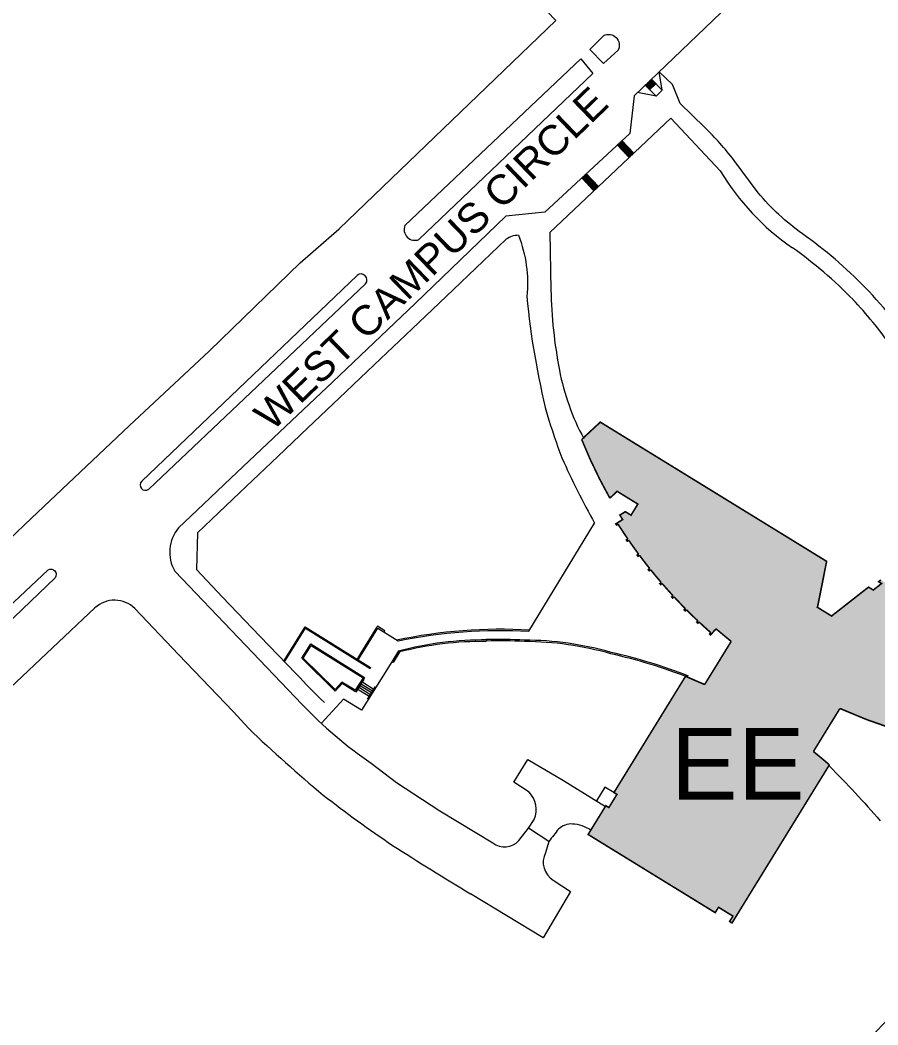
# Model space of a CAD drawing. Header units: feet. Extents: x 6763715 to 6770513, y 1886699 to 1891873.
# Drawn here: x 6764640.9 to 6765047.1, y 1890187.2 to 1890663.3 of the extents above; entities that cross this region are included whole.
import ezdxf

# ---------------------------------------------------------------- set-up
doc = ezdxf.new("R2010")
doc.units = ezdxf.units.FT
doc.header["$LTSCALE"] = 48
doc.header["$MEASUREMENT"] = 0
doc.linetypes.add('PHANTOM2', pattern=[1.25, 0.625, -0.125, 0.125, -0.125, 0.125, -0.125])
doc.layers.add('C-BLDG', color=7, linetype='Continuous')
doc.layers.add('C-ROAD-IDEN', color=7, linetype='Continuous')
for name, color, linetype, lineweight in [('C-BLDG-HTCH', 253, 'Continuous', 0), ('C-BLDG-IDEN', 7, 'Continuous', 50), ('C-PROP', 7, 'PHANTOM2', 0), ('C-ROAD', 5, 'Continuous', 0), ('L-SITE-WALK', 6, 'Continuous', 0)]:
    doc.layers.add(name, color=color, linetype=linetype, lineweight=lineweight)
doc.styles.add('Campus_Base_Map_NEW$0$STANDARD', font='arial.ttf', dxfattribs={"height": 3.8})
doc.styles.get("Standard").update_dxf_attribs({"font": 'arial.ttf'})
pattern_1 = [(0, (-8.731149137020111e-11, 0), (-1.387778780781446e-17, 0.2706329387499999), [0.1562499999999999, -0.3124999999999999]), (120, (-8.731149137020111e-11, 0), (-0.2343750000583379, -0.1353164693749999), [0.1562499999999993, -0.3124999999999986]), (59.99999999999999, (0.1562499999126885, 0), (-0.2343750000583379, 0.1353164693749999), [0.1562500000000001, -0.3125000000000001])]

msp = doc.modelspace()

# ---------------------------------------------------------------- hatches: boundary and pattern name
at = {"layer": 'C-BLDG-HTCH'}
h = msp.add_hatch(color=256, dxfattribs=at)
edge = h.paths.add_edge_path()
edge.add_line((6764915.59656479, 1890472.790487451), (6765022.786662695, 1890406.814774727))
edge.add_line((6765022.786662695, 1890406.814774727), (6765018.47820154, 1890385.240782909))
edge.add_line((6765018.478201542, 1890385.240782908), (6765018.37218006, 1890385.068530834))
edge.add_line((6765018.372180058, 1890385.068530835), (6765025.185683234, 1890380.874806443))
edge.add_line((6765025.185683234, 1890380.874806441), (6765025.29230248, 1890381.046690593))
edge.add_line((6765025.292302482, 1890381.046690593), (6765042.612231117, 1890394.612098993))
edge.add_line((6765042.612231117, 1890394.612098993), (6765044.864772536, 1890393.22565539))
edge.add_line((6765044.864772536, 1890393.22565539), (6765048.782471516, 1890396.294096821))
edge.add_line((6765048.782471517, 1890396.294096821), (6765047.380339706, 1890397.157111665))
edge.add_line((6765047.380339706, 1890397.157111666), (6765048.499681612, 1890398.033809623))
edge.add_line((6765048.499681611, 1890398.033809624), (6765092.787252911, 1890370.774723772))
edge.add_line((6765092.787252911, 1890370.774723771), (6765092.088359722, 1890369.639238813))
edge.add_line((6765092.088359722, 1890369.639238813), (6765090.886152606, 1890370.379199621))
edge.add_line((6765090.886152605, 1890370.379199621), (6765088.480597454, 1890366.470917598))
edge.add_line((6765088.480597453, 1890366.470917599), (6765114.89278645, 1890350.163961911))
edge.add_line((6765114.892786449, 1890350.163961911), (6765107.43186357, 1890324.651282425))
edge.add_arc((6765126.351083396, 1890552.86825689), 228.9998347440587, 254.96430671482028, 265.26100799544554, ccw=False)
edge.add_line((6765066.943778373, 1890331.708368071), (6765063.66517813, 1890326.381658188))
edge.add_line((6765063.665178132, 1890326.381658187), (6765067.875279163, 1890325.258325589))
edge.add_line((6765067.875279162, 1890325.25832559), (6765067.460973036, 1890323.64568331))
edge.add_arc((6765126.351169367, 1890552.868543836), 236.6668016679737, 245.73108136694822, 255.59161257961648, ccw=False)
edge.add_line((6765029.076407254, 1890337.116844728), (6765016.526872838, 1890316.727738384))
edge.add_arc((6764490.460445365, 1889677.947836676), 827.5177635196575, 49.84482603656079, 50.526877902021226, ccw=False)
edge.add_line((6765024.093488541, 1890310.420305777), (6764977.96633015, 1890235.477960788))
edge.add_line((6764977.96633015, 1890235.477960786), (6764976.830845194, 1890236.176853976))
edge.add_line((6764976.830845196, 1890236.176853976), (6764978.403354872, 1890238.73169513))
edge.add_line((6764978.403354872, 1890238.73169513), (6764971.590445127, 1890242.925054264))
edge.add_line((6764971.590445127, 1890242.925054264), (6764970.017948043, 1890240.370235264))
edge.add_line((6764970.017948041, 1890240.370235264), (6764909.837232714, 1890277.411552122))
edge.add_line((6764909.837232715, 1890277.411552122), (6764918.223950982, 1890291.03737161))
edge.add_line((6764918.223950982, 1890291.03737161), (6764919.643307179, 1890290.163755123))
edge.add_line((6764919.64330718, 1890290.163755123), (6764923.487219717, 1890296.408922388))
edge.add_line((6764923.487219715, 1890296.408922389), (6764922.067863518, 1890297.282538875))
edge.add_line((6764922.06786352, 1890297.282538875), (6764955.964391105, 1890352.353897111))
edge.add_arc((6765732.454739288, 1892146.217730245), 1954.708344650245, 246.594185400732, 246.8830372698072)
edge.add_line((6764965.017834494, 1890348.462098962), (6764977.584320299, 1890368.878746063))
edge.add_arc((6765746.17102948, 1891300.746882863), 1207.933671156154, 230.0408800634142, 230.4848512036198, ccw=False)
edge.add_line((6764970.386645818, 1890374.862255072), (6764967.851226466, 1890371.98479043))
edge.add_line((6764967.851226466, 1890371.98479043), (6764967.354790309, 1890372.42221466))
edge.add_line((6764967.354790311, 1890372.422214659), (6764967.905145016, 1890373.046816487))
edge.add_arc((6765124.884094099, 1890551.233836156), 237.4721129598184, 226.7998979314361, 228.6206392650793, ccw=False)
edge.add_line((6764962.322938051, 1890378.124405511), (6764961.750611098, 1890377.517994421))
edge.add_line((6764961.750611097, 1890377.517994422), (6764961.265430033, 1890377.974698659))
edge.add_line((6764961.265430034, 1890377.974698658), (6764961.831591945, 1890378.574580854))
edge.add_arc((6765151.664111273, 1890578.377004557), 275.6036899474314, 224.8719965791104, 226.4657536058785, ccw=False)
edge.add_line((6764956.347979391, 1890383.93163295), (6764955.754883471, 1890383.345510584))
edge.add_line((6764955.75488347, 1890383.345510585), (6764955.288030383, 1890383.816618687))
edge.add_line((6764955.288030383, 1890383.816618687), (6764955.880801203, 1890384.402419145))
edge.add_arc((6765125.492076022, 1890552.036189466), 238.472357930861, 222.7942272027636, 224.6640384646304, ccw=False)
edge.add_line((6764950.501461019, 1890390.025849801), (6764949.88902721, 1890389.460296507))
edge.add_line((6764949.889027212, 1890389.460296506), (6764949.437391759, 1890389.949369109))
edge.add_line((6764949.437391758, 1890389.949369109), (6764950.049826666, 1890390.514920947))
edge.add_arc((6765124.820601607, 1890551.503889946), 237.6179115998831, 220.7724043942785, 222.6495208009233, ccw=False)
edge.add_line((6764944.870257596, 1890396.326102864), (6764944.238271328, 1890395.782498768))
edge.add_line((6764944.23827133, 1890395.782498768), (6764943.806365676, 1890396.284602494))
edge.add_line((6764943.806365676, 1890396.284602494), (6764944.438354158, 1890396.82823399))
edge.add_arc((6765125.587530559, 1890552.24563665), 238.6830391138844, 218.7377484845971, 220.6280284425529, ccw=False)
edge.add_line((6764939.41039071, 1890402.888126765), (6764938.7596656, 1890402.367547417))
edge.add_line((6764938.759665599, 1890402.367547418), (6764938.343407304, 1890402.887869286))
edge.add_line((6764938.343407305, 1890402.887869286), (6764938.994357282, 1890403.408630811))
edge.add_arc((6765124.802944434, 1890551.674340575), 237.7131711760242, 216.6621708048554, 218.5880693325826, ccw=False)
edge.add_line((6764934.116558527, 1890409.736840312), (6764933.447236677, 1890409.239915922))
edge.add_line((6764933.447236678, 1890409.239915921), (6764933.054677149, 1890409.768665716))
edge.add_line((6764933.054677151, 1890409.768665716), (6764933.725321654, 1890410.262748237))
edge.add_arc((6765103.352749952, 1890536.426709664), 211.4020094368624, 214.4382462332096, 216.6408007001391, ccw=False)
edge.add_line((6764929.001862939, 1890416.875140073), (6764928.315017954, 1890416.403239979))
edge.add_line((6764928.315017952, 1890416.403239979), (6764927.941096252, 1890416.947451378))
edge.add_line((6764927.941096252, 1890416.947451378), (6764928.628758693, 1890417.418176115))
edge.add_arc((6765125.138483256, 1890552.051415409), 238.2061732409939, 212.388111192604, 214.4159213751199, ccw=False)
edge.add_line((6764923.987878909, 1890424.455900826), (6764923.282620566, 1890424.011081156))
edge.add_line((6764923.282620568, 1890424.011081155), (6764922.932064728, 1890424.566883626))
edge.add_line((6764922.932064728, 1890424.566883627), (6764926.174772614, 1890426.612124958))
edge.add_line((6764926.174772613, 1890426.612124958), (6764924.858874391, 1890428.748308145))
edge.add_line((6764924.858874392, 1890428.748308145), (6764927.466919649, 1890430.354875478))
edge.add_line((6764927.466919649, 1890430.354875478), (6764930.153421987, 1890428.701328089))
edge.add_line((6764930.153421985, 1890428.701328089), (6764933.385800277, 1890433.952941616))
edge.add_line((6764933.385800277, 1890433.952941616), (6764923.560483715, 1890440.000442977))
edge.add_line((6764923.560483717, 1890440.000442977), (6764920.127843709, 1890436.755759598))
edge.add_arc((6765126.354531717, 1890552.866307372), 236.6666561891739, 201.906304135862, 209.3805495179398, ccw=False)
edge.add_line((6764906.776341924, 1890464.568375804), (6764915.596564791, 1890472.790487451))
at = {"layer": 'L-SITE-WALK'}
h = msp.add_hatch(dxfattribs=at)
h.set_pattern_fill('HEX', color=256, scale=1.25, angle=6.361109362927034e-15, style=0)
h.set_pattern_definition(pattern_1)
h.paths.add_polyline_path([(6764941.889821296, 1890633.111440237), (6764939.798776912, 1890635.262706676), (6764936.889970724, 1890632.473440702), (6764938.981015106, 1890630.322174262)])
h = msp.add_hatch(dxfattribs=at)
h.set_pattern_fill('HEX', color=256, scale=1.25, angle=6.361109362927034e-15, style=0)
h.set_pattern_definition(pattern_1)
h.paths.add_polyline_path([(6764925.848372874, 1890606.197438888), (6764923.648520367, 1890604.157672161), (6764929.24388293, 1890598.123172141), (6764931.425665663, 1890600.182426801)])
h = msp.add_hatch(dxfattribs=at)
h.set_pattern_fill('HEX', color=256, scale=1.25, angle=6.361109362927034e-15, style=0)
h.set_pattern_definition(pattern_1)
h.paths.add_polyline_path([(6764908.982836386, 1890590.559226747), (6764906.7829838, 1890588.519459945), (6764912.516881293, 1890582.335552442), (6764914.698664105, 1890584.394807175)])

# ---------------------------------------------------------------- linework, layer by layer
at = {"layer": 'C-BLDG', "const_width": 0.75}
msp.add_lwpolyline([(6765067.460973034, 1890323.64568331, -0.0430512515865542), (6765029.076407254, 1890337.116844728), (6765016.526872838, 1890316.727738384, -0.002976021466280011), (6765024.093488541, 1890310.420305777), (6764977.96633015, 1890235.477960786), (6764976.830845196, 1890236.176853976), (6764978.403354872, 1890238.73169513), (6764971.590445127, 1890242.925054264), (6764970.017948041, 1890240.370235264), (6764909.837232715, 1890277.411552122), (6764918.223950982, 1890291.03737161), (6764919.64330718, 1890290.163755123), (6764923.487219715, 1890296.408922389), (6764922.06786352, 1890297.282538875), (6764955.964391103, 1890352.353897111, 0.001260354708830371), (6764965.017834494, 1890348.462098962), (6764977.584320301, 1890368.878746063, -0.00193719196834179), (6764970.386645818, 1890374.862255072), (6764967.851226466, 1890371.98479043), (6764967.354790311, 1890372.422214659), (6764967.905145016, 1890373.046816488, -0.007944649917187692), (6764962.322938051, 1890378.124405511), (6764961.750611097, 1890377.517994422), (6764961.265430034, 1890377.974698658), (6764961.831591943, 1890378.574580853, -0.006954188998470695), (6764956.347979391, 1890383.93163295), (6764955.75488347, 1890383.345510585), (6764955.288030383, 1890383.816618687), (6764955.880801205, 1890384.402419145, -0.008158771751429428), (6764950.501461019, 1890390.025849801), (6764949.889027212, 1890389.460296506), (6764949.437391758, 1890389.949369109), (6764950.049826664, 1890390.514920947, -0.008190648588675806), (6764944.870257596, 1890396.326102864), (6764944.23827133, 1890395.782498768), (6764943.806365676, 1890396.284602494), (6764944.438354157, 1890396.828233989, -0.008248089296926499), (6764939.41039071, 1890402.888126765), (6764938.759665599, 1890402.367547418), (6764938.343407305, 1890402.887869286), (6764938.994357282, 1890403.408630811, -0.008403515399814251), (6764934.116558527, 1890409.736840312), (6764933.447236678, 1890409.239915921), (6764933.054677151, 1890409.768665716), (6764933.725321654, 1890410.262748238, -0.009610752738300716), (6764929.001862939, 1890416.875140073), (6764928.315017952, 1890416.403239979), (6764927.941096252, 1890416.947451378), (6764928.628758695, 1890417.418176114, -0.008848221973899064), (6764923.987878909, 1890424.455900826), (6764923.282620568, 1890424.011081155), (6764922.932064728, 1890424.566883627), (6764926.174772613, 1890426.612124958), (6764924.858874392, 1890428.748308145), (6764927.466919649, 1890430.354875478), (6764930.153421985, 1890428.701328089), (6764933.385800277, 1890433.952941616), (6764923.560483717, 1890440.000442977), (6764920.127843708, 1890436.755759598, -0.03262411467483271), (6764906.776341924, 1890464.568375804), (6764915.59656479, 1890472.790487451), (6765022.786662695, 1890406.814774727), (6765018.478201542, 1890385.240782908), (6765018.372180058, 1890385.068530835), (6765025.185683234, 1890380.874806441), (6765025.292302482, 1890381.046690593), (6765042.612231117, 1890394.612098993), (6765044.864772536, 1890393.22565539), (6765048.782471517, 1890396.294096821), (6765047.380339706, 1890397.157111666), (6765048.499681611, 1890398.033809624)], format="xyb", dxfattribs=at)
at = {"layer": 'C-PROP', "ltscale": 0.02, "const_width": 6, "elevation": -178.8009999999999}
msp.add_lwpolyline([(6769012.672318948, 1888295.374669329, 0.1361048893769301), (6767938.827147607, 1887977.763884334, -0.2823868537519414), (6765535.011960359, 1887963.210487848), (6765125.199023341, 1887960.525005917), (6765008.259637998, 1888061.176182), (6763829.051106414, 1890965.3305025), (6763828.781101809, 1890985.958502438), (6763983.434002401, 1891051.428890646), (6764153.834987686, 1890819.547933312), (6764199.850891613, 1890841.999908577), (6764151.795092961, 1891122.836158444, -0.01647219109543954), (6764351.863703489, 1891197.559898398, -0.0003431867193823084), (6765614.041232214, 1891619.044375816, -0.1515732919274202), (6766084.71670162, 1891639.018791427, -4.006424607498245e-05), (6767109.798489642, 1891365.369470985), (6767424.223199004, 1891242.168853522)], format="xyb", dxfattribs=at)
at = {"layer": 'C-ROAD', "lineweight": 0}
for p, q in [((6764823.041265735, 1890565.964050788), (6764906.36259911, 1890644.972250394)), ((6764906.36259911, 1890644.972250394), (6764912.024341838, 1890637.988585606)), ((6764912.024341838, 1890637.988585606), (6764829.690806383, 1890559.249669976)), ((6764800.443614477, 1890542.287529572), (6764698.537543611, 1890444.80426813)), ((6764701.746590579, 1890441.047228895), (6764804.45130807, 1890538.348696278)), ((6764676.26342714, 1890384.722891419), (6764636.080905722, 1890346.963864785)), ((6764715.923899157, 1890362.662284064), (6764695.245455876, 1890384.42924963)), ((6764741.72972135, 1890335.688638944), (6764715.923899157, 1890362.662284064)), ((6764749.102777118, 1890327.648350935), (6764741.72972135, 1890335.688638944)), ((6764888.605051192, 1890228.370349669), (6764854.133680147, 1890249.348600943))]:
    msp.add_line(p, q, dxfattribs=at)
at = {"layer": 'C-ROAD'}
for points in [[(6764894.525935704, 1890663.109931985), (6764870.222394438, 1890688.467582239), (6764844.41762328, 1890715.391574704), (6764804.684305836, 1890757.320601339)], [(6765049.517956957, 1890739.205649507), (6765025.696059892, 1890717.043135757), (6764980.307909954, 1890674.107077555), (6764931.572554441, 1890627.374548804)], [(6764924.059422006, 1890649.072470069), (6764917.140124363, 1890642.716641208)], [(6764901.451609412, 1890250.399889987), (6764888.605051192, 1890228.370349669)]]:
    msp.add_lwpolyline(points, dxfattribs=at)
for points in [[(6764451.972529931, 1890068.07554408, -0.0005053902849630229), (6764451.864010164, 1890068.759592312, -0.03080801604270338), (6764448.858907992, 1890121.550077993, -0.06952346448146576), (6764457.981885091, 1890185.72446614, -0.06229871776332274), (6764481.262972126, 1890247.516104861, -0.05530587491885628), (6764513.305830223, 1890296.677085558, -0.05843528073112878), (6764551.68744661, 1890337.378485272), (6764584.177248603, 1890367.771813383), (6764614.357549615, 1890396.973731779), (6764646.205020195, 1890427.20443847), (6764692.518702985, 1890471.004561474), (6764730.610303705, 1890506.632982087), (6764773.493495142, 1890548.224468469), (6764791.97762228, 1890564.412355066), (6764894.525935704, 1890663.109931985)], [(6764917.140124363, 1890642.716641208), (6764910.641643748, 1890649.334869815), (6764917.208117628, 1890655.931604707, -0.7213619734895252), (6764924.059422006, 1890649.072470069)], [(6764931.572554441, 1890627.374548804), (6764929.514793851, 1890609.597050222), (6764889.273160463, 1890572.283846448), (6764870.885658547, 1890570.305027488), (6764827.997211933, 1890528.961804382), (6764788.992690783, 1890491.873487104), (6764766.490394708, 1890470.732404402), (6764740.681086396, 1890446.242776081), (6764727.629576345, 1890433.895503506), (6764715.893463144, 1890422.768272597, 0.3158193750719361), (6764714.143874822, 1890402.165827848), (6764774.494421506, 1890339.014963822, 0.05239653508409756), (6764807.02437284, 1890311.190155327), (6764819.04035037, 1890302.055949855), (6764839.542219765, 1890288.630630344), (6764864.701725416, 1890273.416256198, 0.406199635982817), (6764876.996665247, 1890274.570660679), (6764881.544196833, 1890280.329860652)], [(6764474.349594682, 1890062.529449641, -0.01540691418478452), (6764471.817204271, 1890090.641514709, -0.03394643763701131), (6764471.889804689, 1890136.49298709, -0.01719199495160149), (6764481.484661518, 1890187.761889053, -0.03118077527938227), (6764508.085119197, 1890249.971515707, -0.06906287062340412), (6764544.924061165, 1890297.843121427), (6764550.631725417, 1890305.117125894), (6764558.856960596, 1890313.139870319), (6764571.857766953, 1890325.535744514), (6764602.834612513, 1890354.655174161), (6764654.173180798, 1890402.784029457, -0.8299262910594802), (6764657.430829388, 1890399.077693912), (6764564.246520245, 1890309.627687247, 0.033140671151302), (6764536.27826297, 1890279.181045359, 0.0575313282119493), (6764506.553568147, 1890233.148978957, 0.05413875555657541), (6764484.581825756, 1890175.210023658, 0.03665172060778104), (6764476.743476478, 1890120.749434306, 0.04638524348697563), (6764479.985823557, 1890063.791278702, -0.9436029094434423), (6764474.349594682, 1890062.529449641, -2.402838135096399)], [(6764911.078091038, 1890279.427562556, 0.1346190985352355), (6764902.472519111, 1890282.368613276, 0.2051061644596011), (6764895.818402305, 1890279.992969089, -0.001913551803318247), (6764891.262742782, 1890274.127517907), (6764881.544196833, 1890280.329860652), (6764884.300337702, 1890284.516746548, 0.3029972311645502), (6764881.890534377, 1890297.477243231), (6764874.640458041, 1890302.141021025), (6764881.365206201, 1890312.911076692), (6764898.16245744, 1890302.986533541), (6764918.043084666, 1890290.743519869)], [(6764891.262742782, 1890274.127517907), (6764889.639462674, 1890268.678592276, 0.3933276173196385), (6764893.33981602, 1890255.791770715), (6764901.451609412, 1890250.399889987)]]:
    msp.add_lwpolyline(points, format="xyb", dxfattribs=at)
at = {"layer": 'C-ROAD', "lineweight": 0}
for centre, radius, start, end in [((6764827.852849081, 1890564.079315384), 5.167548918464711, 158.6093269143318, 290.8346928487703), ((6764802.297885174, 1890540.165921875), 2.817718764913864, 319.8397260705536, 131.1532373318019), ((6764700.151255326, 1890442.933596573), 2.470521721687907, 130.7822918747328, 310.2218051850428), ((6764685.602749778, 1890374.770188308), 13.64841553097001, 45.04854911890758, 133.1789222690714), ((6765207.331033226, 1890804.72926239), 661.4977934745026, 226.1547319774788, 230.2613785354171), ((6765143.348647634, 1890756.165959429), 583.5335425465164, 232.0442239504936, 236.0232230395073), ((6765659.553910414, 1891587.426300447), 1561.779010370122, 237.3618417903638, 238.9552823238902)]:
    msp.add_arc(centre, radius, start, end, dxfattribs=at)
at = {"layer": 'L-SITE-WALK', "lineweight": 0}
for p, q in [((6764944.911017135, 1890630.003233987), (6764939.798776912, 1890635.262706676)), ((6764944.911017135, 1890630.003233987), (6764943.454440726, 1890638.768137434)), ((6764942.020892666, 1890627.19474826), (6764936.889970724, 1890632.4734407)), ((6764942.020892666, 1890627.19474826), (6764933.185875424, 1890628.921568794)), ((6764923.648520391, 1890604.157672137), (6764929.243882929, 1890598.123172142)), ((6764925.848372877, 1890606.197438887), (6764931.425665665, 1890600.1824268)), ((6764906.7829838, 1890588.519459945), (6764912.516881293, 1890582.335552442)), ((6764908.982836545, 1890590.559226851), (6764914.698664241, 1890584.394807306)), ((6764881.737876171, 1890373.705176662), (6764912.908638312, 1890424.901969721)), ((6764767.173112417, 1890360.89792707), (6764776.042693594, 1890375.117570456)), ((6764776.042693594, 1890375.117570456), (6764806.587704519, 1890356.064951017)), ((6764766.133174681, 1890359.230707), (6764767.173112417, 1890360.89792707)), ((6764816.885469915, 1890359.226565119), (6764802.471463051, 1890336.239297027)), ((6764800.006566931, 1890344.84154183), (6764803.778348345, 1890350.840123658)), ((6764808.557716483, 1890345.996731074), (6764802.618408801, 1890349.701407074)), ((6764806.440758767, 1890342.60284097), (6764800.501451088, 1890346.307516971)), ((6764806.969998198, 1890343.451313495), (6764801.030690515, 1890347.155989497)), ((6764807.499237627, 1890344.299786021), (6764801.559929946, 1890348.004462023)), ((6764808.028477052, 1890345.148258548), (6764802.089169374, 1890348.852934549)), ((6764805.356682507, 1890341.532226076), (6764809.085078321, 1890347.557869914)), ((6764793.986737796, 1890341.531691315), (6764783.506447295, 1890330.076472845)), ((6764802.471463051, 1890336.239297027), (6764793.986737796, 1890341.531691315))]:
    msp.add_line(p, q, dxfattribs=at)
for points in [[(6765066.35738827, 1890504.550135658, 0.04793733129577404), (6765041.090896053, 1890536.552362399, 0.04350729893747991), (6765011.292637778, 1890562.05059934, -0.06302972649062295), (6764990.316024558, 1890581.476532871), (6764978.965212198, 1890596.734831481, 0.03752114488989672), (6764964.96914566, 1890612.58290975), (6764953.40555121, 1890623.813037087), (6764949.738576977, 1890632.776247861), (6764943.454440726, 1890638.768137434)], [(6764876.813768626, 1890561.324436782, -0.1214762319066371), (6764880.780340368, 1890532.314475137, 0.03728519310866942), (6764890.410012359, 1890476.335998188, 0.01136216923650108), (6764897.401393404, 1890455.819230296)], [(6764891.711428777, 1890562.698526927), (6764892.188090662, 1890535.486769894, 0.04037408996304302), (6764896.222708137, 1890497.421848099, 0.07503075143827675), (6764907.78822061, 1890464.980577754, -0.7095813611220692)], [(6765035.278645478, 1890530.847830715, 0.0435072989375638), (6765006.555205606, 1890555.426350335, 0.0435072989375638)], [(6765106.272146327, 1890435.29877496), (6765053.220144738, 1890508.841101006, 0.03478832905420142), (6765035.211038669, 1890530.917540699, 0.03478832905420142)], [(6764819.172636004, 1890369.603320081, -0.06729649364839627), (6764882.144422376, 1890374.372913361, -0.03903561878396649)], [(6764819.873800809, 1890369.172350588, -0.06609001556205639), (6764881.737876171, 1890373.705176662, -0.03903561878396649)], [(6764820.053569915, 1890364.46916512, -0.06637410538311064), (6764862.023684066, 1890369.738665223, -0.03903561878396649)], [(6764820.615389835, 1890364.111038425, -0.0626914503317899), (6764861.601422527, 1890369.066357702, -0.03903561878396649)], [(6765024.095262747, 1890309.828345311, -0.01765396793823752), (6765048.111475037, 1890283.882597233, 0.4589315603861409)], [(6765084.482013756, 1890226.17947264), (6765063.850479705, 1890203.742409738, -0.01834699678990296), (6765041.623904819, 1890179.235434173), (6765041.623904819, 1890179.235434173, 0.02656899216546284), (6765021.025736216, 1890152.875761517, 0.0269417812423714), (6764996.729293999, 1890111.191505708), (6764973.531193641, 1890068.803284347), (6764964.978961335, 1890073.357250189)]]:
    msp.add_lwpolyline(points, format="xyb", dxfattribs=at)
for points in [[(6764941.889821293, 1890633.111440237), (6764938.981015105, 1890630.322174262)], [(6764942.020892666, 1890627.19474826), (6764944.911017135, 1890630.003233987)], [(6764948.983976156, 1890616.754669372), (6764891.71143074, 1890562.698527937)], [(6764972.431002686, 1890591.873962773), (6764948.983976156, 1890616.754669372)], [(6764765.776063345, 1890359.602940746), (6764775.883076349, 1890375.80642686), (6764806.852324232, 1890356.489187279), (6764806.587704519, 1890356.064951017)], [(6764813.201030433, 1890373.27375506), (6764813.630167602, 1890373.971938768), (6764810.048999701, 1890376.173096193), (6764809.619862529, 1890375.474912483), (6764802.26946374, 1890363.516198431), (6764800.397652147, 1890360.515324679), (6764800.963287674, 1890360.162506391), (6764802.83742206, 1890363.167104027), (6764810.187820849, 1890375.12581808), (6764819.873800809, 1890369.172350588)], [(6764778.487331601, 1890367.699771254), (6764803.941507377, 1890351.822588389), (6764799.707591945, 1890345.034808183), (6764793.359714659, 1890348.994331734), (6764790.06025047, 1890345.38793522), (6764774.253416173, 1890360.911991047), (6764778.487331601, 1890367.699771255)], [(6764817.456046186, 1890358.881766226), (6764816.885469915, 1890359.226565119)], [(6764922.06786352, 1890297.282538875), (6764917.80979493, 1890299.903388333), (6764913.784094861, 1890293.366317922)]]:
    msp.add_lwpolyline(points, dxfattribs=at)
at = {"layer": 'L-SITE-WALK'}
msp.add_lwpolyline([(6764876.813768626, 1890561.324436782, 0.1542953629753299), (6764871.090203471, 1890559.432035056), (6764860.143876223, 1890548.99527762), (6764842.576353194, 1890532.245707092), (6764826.491749586, 1890516.963773136), (6764808.530755171, 1890499.905426959), (6764791.948888459, 1890484.093844513), (6764777.161692785, 1890470.0860224), (6764762.980720819, 1890456.576046916), (6764744.970874636, 1890439.443729661), (6764731.503587881, 1890426.582922908), (6764724.907344917, 1890420.38795216), (6764724.378954524, 1890402.973764888), (6764736.780750034, 1890389.929329989), (6764754.438295167, 1890371.420823639), (6764771.634422751, 1890353.496500368, 0.01632364727920021), (6764785.040161753, 1890339.900853253)], format="xyb", dxfattribs=at)
at = {"layer": 'L-SITE-WALK', "lineweight": 0}
msp.add_lwpolyline([(6764778.646948152, 1890367.010915276), (6764803.252651395, 1890351.66297184), (6764799.547975397, 1890345.72366416), (6764793.271507515, 1890349.638645701), (6764790.041015008, 1890346.107636951), (6764774.889922857, 1890360.987681617)], close=True, dxfattribs=at)
at = {"layer": 'L-SITE-WALK'}
for points in [[(6764820.053569915, 1890364.46916512), (6764816.885469915, 1890359.226565119)], [(6764820.615389835, 1890364.111038425), (6764817.456046186, 1890358.881766226)]]:
    msp.add_lwpolyline(points, dxfattribs=at)
at = {"layer": 'L-SITE-WALK', "lineweight": 0}
for centre, radius, start, end in [((6765072.324496793, 1890651.201333749), 116.1828176260241, 210.7063413157477, 235.5223656808162), ((6765287.518084364, 1890632.143365897), 428.1135753075996, 204.3219184275584, 208.9522410423158), ((6764867.804440986, 1890168.630359792), 201.1985592870188, 86.60744515850045, 91.77260262909033), ((6764867.804440986, 1890168.630359792), 200.5319592870189, 86.60744515850045, 91.77260262909033), ((6764879.434079999, 1890219.37811242), 149.4329678127748, 73.99872937742363, 89.9090630256805), ((6764879.434079999, 1890219.37811242), 150.0995678127749, 73.99872937742363, 89.9090630256805), ((6764862.466287563, 1890106.826020518), 262.714074032585, 68.86233096427779, 77.20975595482574), ((6764862.466287563, 1890106.826020518), 263.380674032585, 68.86233096427779, 77.20975595482574)]:
    msp.add_arc(centre, radius, start, end, dxfattribs=at)

# ---------------------------------------------------------------- texts
at = {"layer": 'C-BLDG-IDEN', "insert": (6764948.961696915, 1890327.862150444), "char_height": 34, "width": 2422.980191629224, "attachment_point": 1, "rotation": 359.9999999988104, "style": 'Campus_Base_Map_NEW$0$STANDARD'}
msp.add_mtext('EE', dxfattribs=at)
at = {"layer": 'C-ROAD-IDEN'}
msp.add_text('WEST CAMPUS CIRCLE', height=14, rotation=44.00000008660748, dxfattribs=at).set_placement((6764760.09465003, 1890467.977041509, 1508.999999999999))

doc.saveas('drawing.dxf')
